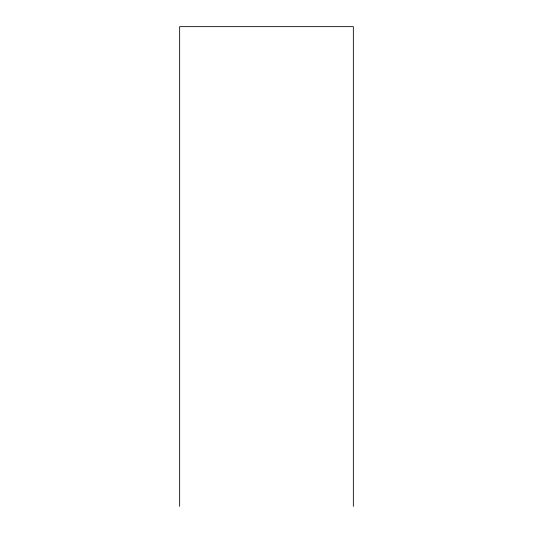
<?xml version="1.0" encoding="UTF-8"?>
<svg xmlns="http://www.w3.org/2000/svg" width="533" height="533" viewBox="0 0 533 533"><rect width="100%" height="100%" fill="white"/><g stroke="black" fill="none" stroke-linecap="round" stroke-linejoin="round"><path stroke-width="0.8" d="M353.346 506.35L353.346 26.65L179.654 26.65L179.654 506.35"/></g></svg>
